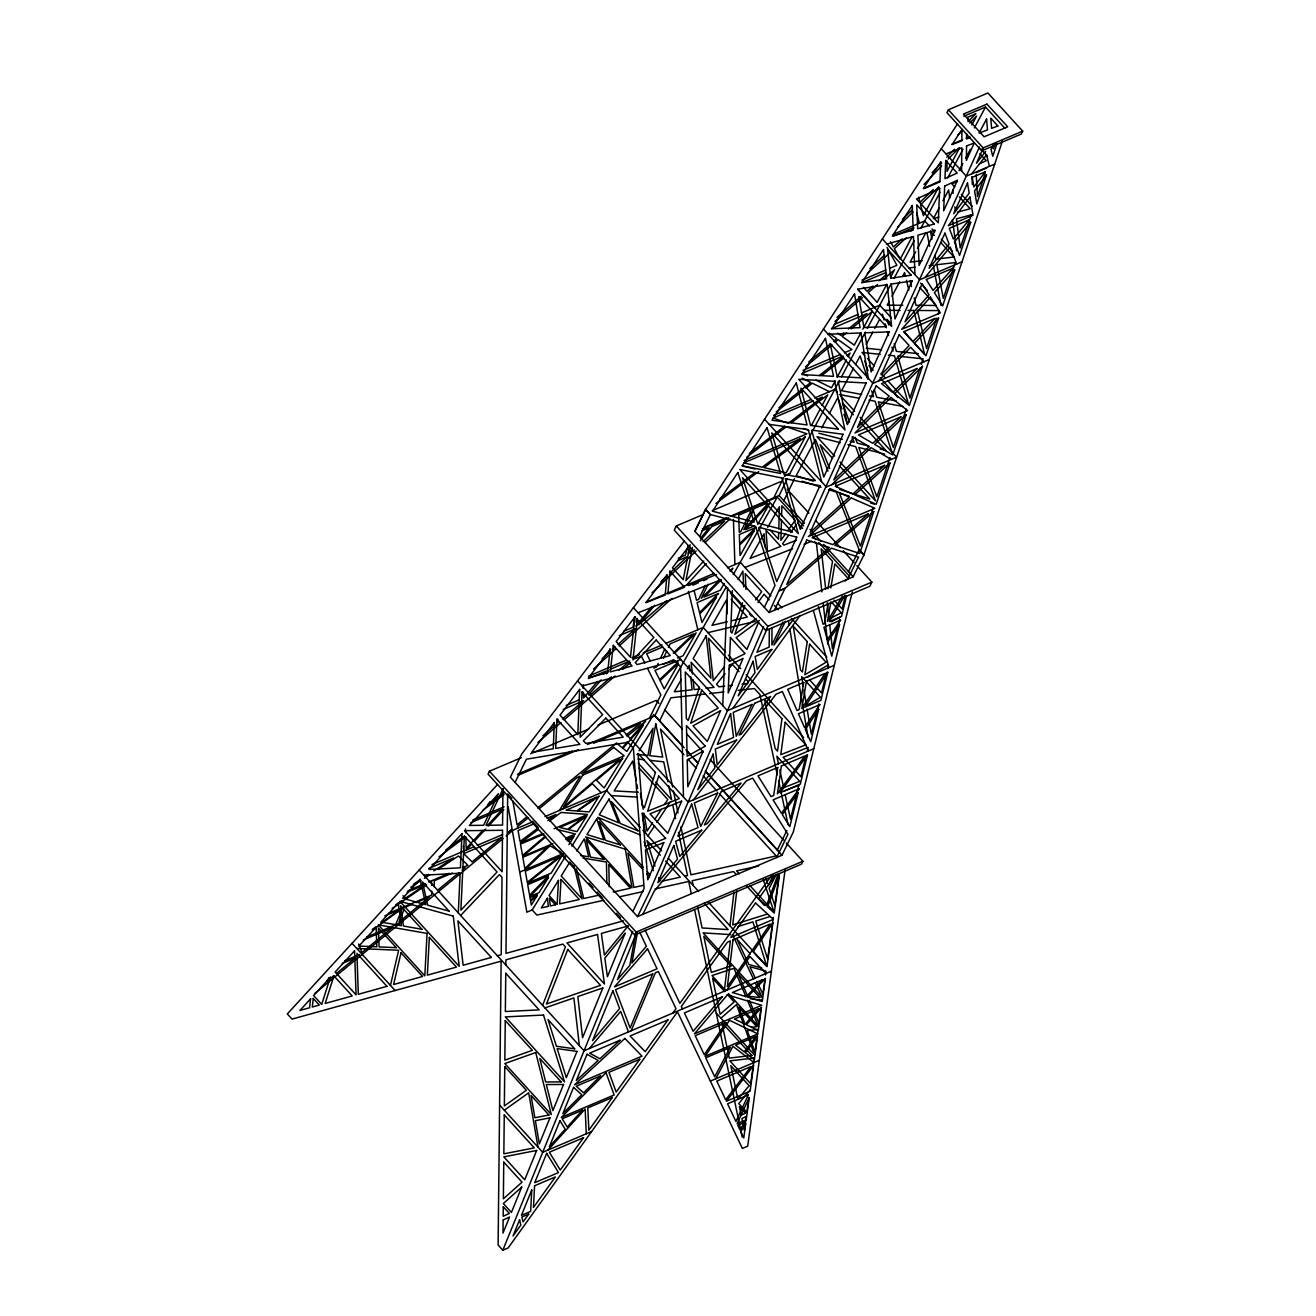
<?xml version="1.0" encoding="UTF-8"?>
<svg xmlns="http://www.w3.org/2000/svg" width="1316" height="1316" viewBox="0 0 1316 1316"><rect width="100%" height="100%" fill="white"/><g stroke="black" fill="none" stroke-linecap="round" stroke-linejoin="round"><path stroke-width="1.5" d="M961.601 171.031L961.782 147.787L945.974 153.89M966.618 133.689L966.569 138.986L970.172 137.588M769.317 629.344L769.169 647.127L756.93 652.325L767.031 628.834M771.999 627.469L771.85 644.955L782.921 622.073M505.854 965.039L505.903 959.841L562.837 944.065L565.436 946.911L542.603 1005.325M778.661 533.095L778.48 539.165L770.403 530.315M778.792 529.032L779.434 506.726L767.721 527.354M781.474 519.985L780.881 540.317L785.652 533.671M781.589 515.921L781.885 505.755L795.193 520.346L788.037 530.332M722.747 705.59L727.584 587.462M732.37 590.604L730.676 631.664L731.976 633.095L742.553 602.728M458.281 912.893L460.156 873.215L423.867 875.173M823.717 544.462L853.262 576.786L769.021 612.565L979.433 147.014M804.454 523.34L779.121 495.573L787.133 479.073M789.797 473.678L784.468 475.948L789.797 473.678L839.559 380.456M729.936 925.757L733.983 892.182M724.277 991.211L730.38 940.907L727.435 942.157L681.326 1006.444L682.527 1008.944M736.779 890.948L732.699 924.901L767.343 914.061M748.508 1100.308L746.863 1112.415L738.769 1103.532L749.873 1090.207M761.026 1007.793L758.954 1023.108L749.429 1000.489M764.695 980.716L762.885 994.156L756.848 981.358M765.484 974.942L765.994 971.109L749.939 966.734L755.121 977.706M773.265 917.417L767.623 959.15L755.729 921.003L769.975 916.545M778.677 877.492L774.877 905.605L769.136 888.366L776.407 874.433M785.093 869.975L747.685 1146.187L742.356 1148.457L677.477 1011.823L508.157 1247.93L502.827 1250.2L498.122 1245.051L501.133 961.157L292.02 1019.094L287.332 1013.945L497.58 784.451M609.818 648.837L609.308 652.259L602.086 658.757M634.493 617.369L633.029 627.255L624.031 631.088M636.286 622.172L636.862 618.207M827.912 588.713L832.535 561.274L821.184 548.838L825.724 589.19M830.824 587.939L834.87 563.857L848.178 578.448L845.119 581.03M828.159 603.353L824.573 623.603L823.092 624.228L818.305 606.61M830.889 601.905L827.435 621.349L842.405 596.115M637.372 932.896L631.91 962.967L646.386 946.336L639.757 932.37M690.127 544.66L683.218 579.632L672.443 567.821L688.959 546.206M692.463 547.341L685.866 580.669L703.78 561.027M390.441 985.371L398.649 950.251L356.751 948.441M806.215 755.252L800.918 776.753L783.135 757.243L808.139 747.439L807.169 751.337M818.865 703.797L811.347 734.312L807.103 709.077M826.596 672.328L821.529 692.956L809.85 680.142M827.517 668.577L828.438 664.827L807.251 677.296M839.674 619.112L832.403 648.706L829.705 624.705M845.398 595.786L842.158 608.979L834.081 600.129M846.616 595.671L841.516 616.398L829.277 621.596L844.888 595.276M852.324 591.92L793.285 832.074L781.984 855.252L637.52 916.61L510.394 777.23L521.695 754.052L684.32 540.975M688.054 546.222L685.323 555.22L678.332 558.181M689.979 547.555L688.235 553.296L690.703 550.285M873.133 507.992L860.368 546.091L839.328 493.056L849.067 496.132M890.027 457.524L876.851 496.856L858.805 447.456L884.681 454.119M906.247 409.111L893.383 447.522L878.282 401.841L903.072 406.479M919.95 368.167L909.948 398.057L897.775 356.192L923.092 358.824L921.216 364.433M936.712 318.159L926.579 348.411L917.285 310.477L939.246 310.592L937.979 314.376M985.19 173.399L977.459 196.512L976.242 174.699M995.241 143.428L993.415 148.873L993.07 144.924M997.035 143.559L992.774 156.291L990.997 149.185L993.415 146.109M853.163 576.753L863.938 554.891L1002.397 141.174M744.872 605.36L734.805 634.312L756.223 618.52M778.184 874.104L766.422 905.836L758.625 898.663L775.7 874.844M395.672 924.77L402.252 908.517L372.346 930.198M404.176 909.224L398.978 922.039L429.427 896.969L416.234 902.579M502.827 1250.2L632.634 931.448M631.137 1030.773L655.401 972.754L658.329 971.504L675.996 1008.714L672.904 1013.024M758.559 622.336L746.896 649.446L736.121 637.635L759.348 620.527M763.543 626.844L648.821 893.432L637.52 916.61M982.69 149.333L976.439 163.217L985.651 151.455M658.181 663.412L656.536 666.998L653.855 668.15M660.648 658.016L664.745 649.018M663.511 658.247L666.801 651.042M668.429 647.456L670.074 643.853L693.483 633.901L673.249 653.098M705.425 585.373L698.631 599.389L696.509 600.293L694.174 590.851M708.09 584.255L701.313 598.254L720.148 579.402M785.405 621.3L773.874 645.136L794.403 618.191M521.3 757.687L489.453 771.209L488.039 774.121L634.773 935.002L801.493 864.168L802.908 861.273L786.31 843.062M515.082 782.378L526.384 759.2L627.913 742.29L633.374 748.278L644.133 888.284L632.832 911.462M702.777 514.688L676.309 525.939L674.253 530.151L765.78 630.496L869.794 586.311L871.85 582.116L856.815 565.633M769.021 612.483L694.881 531.269L705.557 509.391L710.344 514.556L755.548 526.384L775.009 585.455L764.333 607.35M699.668 536.451L710.344 514.556L705.557 509.391M649.512 718.141L660.829 694.947L647.538 668.429M948.375 109.787L946.961 112.699L981.752 150.83L1021.282 134.035L1022.697 131.139L987.905 92.992L948.375 109.787L983.167 147.918L981.752 150.83M587.331 744.543L654.842 715.871L666.159 692.693L726.235 586.952M659.546 721.02L670.847 697.825L705.508 693.976M730.462 516.234L773.792 497.826L783.579 477.774M783.81 500.705L794.486 478.827M774.367 610.229L785.043 588.334L831.449 548.18L858.509 557.129L847.833 579.024M765.78 630.496L767.837 626.301L871.85 582.116M642.85 914.34L654.167 891.162L746.468 780.766L752.67 778.134L787.955 834.328L776.637 857.522M634.773 935.002L636.187 932.09L802.908 861.273M848.475 571.605L859.151 549.71L836.302 492.085L828.685 489.667M777.279 850.103L786.853 830.495M750.663 511.546L740.744 531.68L739.263 532.306L738.687 515.181L751.568 509.72M768.182 885.487L773.627 875.025M329 977.574L327.092 981.21L333.409 976.011M715.69 1078.824L732.913 1046.269L753.986 1062.555M811.643 425.019L820.181 409.029M822.072 405.476L827.764 394.816L791.59 422.683M835.232 380.85L831.515 387.809L816.052 380.159M837.075 377.379L846.369 359.975M848.228 356.504L850.087 353.017L846.994 355.484M860.944 332.685L854.281 345.154L842.125 336.403L846.649 332.635M862.835 329.132L872.343 311.316L851.189 328.868M886.82 284.207L877.147 302.335L868.215 292.596L877.509 284.519M890.685 276.969L894.551 269.714L883.71 279.14M912.087 236.88L900.144 259.236L894.354 248.708L906.247 237.818M959.43 148.182L947.076 171.327L946.878 160.519M971.833 124.954L976.538 116.121L969.744 123.03M841.467 376.87L865.402 332.06M867.31 328.474L891.228 283.664M894.107 278.285L914.209 240.631M920.904 228.079L940.035 192.235M947.701 177.89L963.016 149.218M974.366 127.948L985.536 107.024L1004.865 128.211M821.678 427.897L827.369 417.238M829.261 413.685L837.798 397.695L841.878 408.848M853.607 368.085L841.533 390.688L861.569 394.438M855.466 364.598L860.105 355.912L867.803 379.205M866.208 344.463L872.87 332.01M874.762 328.441L879.516 319.541M889.106 301.578L887.165 305.213L902.825 305.296M892.001 296.149L899.749 281.657M902.644 276.228L904.586 272.593L905.523 276.442M915.689 251.8L910.178 262.114L922.154 260.733M917.515 248.362L925.773 232.883M939.13 207.862L933.406 218.588L938.917 217.107M942.947 200.723L948.672 189.998L949.691 197.893M959.002 170.652L962.802 163.529M965.664 158.183L970.418 149.284M678.332 664.119L664.251 688.91L660.089 680.602L677.872 663.758M724.211 583.399L720.362 590.16L704.142 597.053L721.382 579.714M730.939 571.555L732.864 568.167L729.985 571.045M757.687 524.475L769.416 503.847M733.242 574.615L777.295 497.086L803.582 525.89M681.326 679.401L674.285 691.788L692.134 689.798L690.653 676.572M687.363 668.775L689.37 665.238L690.012 670.897M738.079 579.501L742.898 571.045L743.639 586.903M559.415 810.459L580.159 776.21L577.214 777.46L539.428 808.567M568.89 844.642L574.269 835.973L568.117 840.875M506.216 835.907L512.385 830.824L526.861 912.202L532.19 909.932L565.452 856.453M571.917 846.073L653.805 714.423M569.154 863.197L561.208 875.979L582.1 898.894L574.039 866.109M576.753 850.991L584.304 838.851L588.729 856.815L580.652 855.466M639.05 750.844L653.081 728.274L647.949 755.499L636.878 754.315M957.637 123.688L705.656 509.424L694.881 531.269M861.848 282.644L883.497 249.514L886.606 278.91L861.848 282.644L885.635 272.659M652.539 822.747L647.094 831.054L643.902 813.206M654.71 819.424L661.257 809.455M664.514 804.471L667.788 799.486L639.148 768.083M647.966 835.89L654.611 825.741M656.832 822.352L670.124 802.053M490.029 801.576L487.759 804.931L503.847 793.005M726.942 990.076L749.923 956.452L766.044 973.462M788.366 535.727L782.625 543.722L783.941 545.137L796.41 540.251M790.669 532.519L796.394 524.525M771.357 875.732L679.862 1003.335L645.169 930.264M732.765 708.469L799.7 615.97M755.647 599.899L761.701 591.674L745.234 573.611L745.991 589.469M758 602.481L764.053 594.24L769.186 599.866M971.636 173.909L986.523 154.893L989.402 166.359M693.466 799.815L776.012 694.239L782.378 691.525L808.435 750.975M724.261 666.932L713.288 680.668L708.518 638.227L729.13 660.813M725.067 673.545L716.546 684.238L718.898 686.82L724.688 686.179M728.719 668.956L732.37 664.383L739.049 671.703M700.54 538.26L709.16 527.732L701.592 530.94M692.611 550.088L690.045 553.214L694.404 549.841M700.293 540.695L711.824 526.597L724.705 521.12L703.057 541.649M635.875 626.054L652.062 606.413M654.726 605.278L638.54 624.919L666.587 600.672M924.983 277.512L950.201 247.013L956.666 264.055M597.497 681.441L583.547 698.006L583.35 692.282M603.847 673.924L606.38 670.913L588.367 678.562M588.499 694.93L601.198 679.879M606.265 673.858L608.798 670.847M589.371 1048.507L620.675 1011.362L628.472 1031.909M627.502 741.846L622.271 747.784L617.697 744.149M630.101 738.868L645.761 721.036L627.041 736.45M548.032 1150.036L585.143 1109.043L586.311 1133.783M706.199 563.528L687.363 584.172L688.679 585.604L716.513 574.5M768.018 503.617L743.836 529.674L754.232 508.585L767.475 502.959M768.083 505.278L745.448 529.674L754.183 525.972M482.972 830.264L466.209 848.343L465.765 836.663M487.15 825.757L502.515 809.192L470.898 822.615M466.275 850.021L471.835 844.017M474.615 841.023L485.719 829.031M488.499 826.037L503.798 809.554M460.633 915.459L499.438 874.564L502.021 877.394L501.215 954.692L497.382 955.761M878.331 381.114L910.672 347.243L923.947 361.736M932.073 172.676L941.549 162.773M946.813 157.278L954.561 149.185M923.947 184.47L941.598 166.013M948.227 159.104L959.035 147.82M957.768 135.153L961.963 130.909M902.677 219.163L912.432 209.688M933.192 189.504L919.95 202.384L918.601 197.153M897.545 227.076L913.008 212.041M525.051 869.81L550.022 845.76L560.007 851.6M661.027 581.508L666.834 575.98M669.647 573.315L687.215 556.668L677.954 560.6M652.012 592.825L696.18 550.96M705.014 542.587L730.035 518.866M674.466 653.328L696.148 632.782L683.119 655.713L677.608 658.049M678.201 662.03L659.629 679.648L654.99 670.403L681.063 659.332M831.679 484.732L871.077 447.67L891.228 459.432M869.86 268.497L884.599 255.024M902.184 238.936L893.383 246.964L890.504 241.733M910.968 230.892L913.896 228.211M867.31 273.432L889.978 252.705L896.903 265.306L889.55 268.431M612.203 649.66L615.082 647.061M617.977 644.462L635.299 628.851L619.277 635.661M593.467 669.071L616.118 648.656M619.145 645.942L672.015 598.319M720.921 1018.206L736.516 1004.552L754.627 1055.152L716.233 1013.057M836.943 317.37L861.355 296.182M873.034 286.033L867.014 291.264L863.477 287.414M879.072 280.785L886.622 274.238M834.936 321.482L862.556 297.498M542.982 735.71L555.286 725.116M562.458 718.947L583.63 700.704L563.149 709.423M589.913 695.292L611.397 676.802M619.063 670.206L629.788 660.961L610.065 669.334M537.833 742.471L561.011 722.533M564.087 719.868L615.049 675.98M622.764 669.334L630.496 662.688M545.235 836.17L522.501 855.449L520.494 844.115L544.051 834.114M545.778 836.844L522.682 856.436L552.868 843.605M562.08 809.324L592.381 783.727L601.182 792.709M808.682 361.999L830.544 343.854M833.67 341.255L836.795 338.656L829.146 333.162M843.819 332.833L840.727 335.399L837.618 333.162M848.458 328.984L867.014 313.586L831.416 328.704M805.557 366.736L831.975 344.825M835.068 342.242L838.177 339.66L851.929 349.562L844.411 352.754M336.567 973.412L355.501 957.834L342.275 963.444M437.504 890.34L458.922 872.705M461.982 870.189L465.041 867.672M526.548 817.039L517.056 824.852L512.829 801.016M537.619 807.925L616.711 742.833M626.202 735.019L640.431 723.307L593.467 743.26M314.639 993.58L503.074 838.489M528.407 817.631L517.385 826.695L517.665 828.192M778.957 407.763L810.722 382.43L802.102 378.169M819.292 375.586L843.161 356.554M776.177 411.974L802.842 390.704M805.984 388.204L812.268 383.186L829.442 391.691M822.237 375.224L843.901 357.952M567.064 840.727L572.986 836.005L565.6 839.131M749.298 453.411L784.681 426.154M746.764 457.195L786.326 426.729L806.955 433.819L744.132 460.501M445.598 850.103L463.067 836.927M439.001 856.831L463.133 838.637M538.014 827.978L520.034 841.516L518.076 830.56L534.329 823.651M547.834 820.592L556.01 814.44L546.979 818.272M538.195 829.59L520.297 843.062L542.751 833.521M549.595 821.019L560.994 812.449L587.66 814.44L553.987 828.751M719.671 498.961L755.4 472.296M715.937 503.469L758.74 471.506M483.054 810.097L504.094 794.502M372.329 929.409L375.521 927.089M381.13 923.026L399.587 909.652L384.815 915.936M504.308 1110.21L528.687 1092.823L537.997 1147.157M395.771 904.915L402.104 900.588M392.119 908.468L426.631 884.813M413.405 884.27L420.117 879.878M425.15 876.588L428.506 874.383M433.836 870.896L453.658 857.917L428.72 868.511M410.756 887.231L420.988 880.536M424.394 878.298L429.51 874.959M438.031 869.383L458.478 855.992L467.904 865.319L462.294 867.705M831.251 621.777L840.167 617.138M979.236 163.957L986.243 160.7L979.861 153.709M957.341 181.411L951.912 183.927L954.626 186.921M976.127 172.709L987.132 167.609M773.792 497.826L779.121 495.49M963.805 116.236L985.536 107.024M951.945 144.217L962.605 139.677M966.158 138.18L969.711 136.667M983.167 147.918L1022.697 131.139M924.227 188.55L940.118 181.805M994.732 164.089L966.289 176.163L941.269 148.741M893.301 234.264L924.737 220.924L929.425 226.056M893.942 235.975L913.584 227.619M861.931 280.16L885.865 269.994M962.012 261.785L919.654 279.782L882.378 238.903M834.278 324.493L857.999 314.409M861.651 312.863L879.746 305.164L891.36 317.896M803.105 370.306L840.661 354.349M842.898 356.077L802.266 373.333L807.514 375.932M773.611 415.395L810.837 399.587M814.555 398.008L834.772 389.421L837.124 392.004M813.288 400.969L773.035 418.06L788.35 423.324L822.434 397.087L816.956 399.406M929.293 359.482L873.002 383.384L823.471 329.082M712.236 510.674L780.306 481.755M704.076 527.436L726.695 517.83M702.399 528.9L728.62 517.764M732.354 516.168L777.295 497.086M646.304 602.185L714.177 573.365M727.386 567.755L740.25 562.277L770.88 595.868M692.792 585.192L698.138 582.922M703.484 580.652L707.037 579.139M588.548 676.177L626.251 660.171M631.894 657.77L639.444 654.562M643.211 652.966L662.063 644.955M665.83 643.36L703.205 627.485L725.675 652.127M635.118 658.691L641.336 656.059L644.873 663.132M662.803 646.946L646.666 653.789L650.252 660.961M566.176 705.392L579.04 699.915M662.902 664.3L673.924 659.612M530.661 753.706L588.745 729.048M598.106 725.067L656.19 700.392L658.954 703.435M517.616 774.17L572.263 750.959M518.323 775.173L578.448 749.643M834.262 665.353L727.435 710.722L633.424 607.663M472.658 820.131L504.127 806.774M431.961 864.596L473.546 846.928M477.165 845.382L502.597 834.591M532.19 822.023L508.042 832.271L512.056 828.965L508.124 806.807M544.89 816.627L606.511 790.455L640.102 827.287M408.026 890.751L424.871 883.595M428.605 882L449.184 873.265M407.121 892.281L425.841 884.319L405.871 898.005L402.959 895.768M452.359 873.051L434.231 880.749L434.329 886.803M388.401 913.468L431.78 895.045L431.73 891.162M566.077 837.996L575.503 833.999L556.882 829.458M404.917 907.398L412.467 904.191M366.506 937.157L401.002 922.5M519.721 872.08L563.347 853.541M363.265 939.986L392.02 927.764L361.916 952.554L358.544 943.983M813.781 748.705L688.136 802.086L577.56 680.849M344.94 960.696L359.564 954.495M771.373 971.208L584.041 1050.777L419.179 870.024M591.641 1131.513L542.685 1152.306L499.619 1105.078M710.36 1081.078L759.316 1060.285M638.128 612.795L721.152 579.665M765.369 552.424L750.054 558.445L764.086 533.737L764.991 546.814M744.955 567.426L792.61 548.723M804.043 544.248L811.676 541.254M784.369 790.916L798.845 785.241L790.488 819.194L785.175 794.7M544.939 1007.908L573.891 997.923L579.353 1045.628M737.898 926.579L752.917 921.874L766.685 966.059L708.156 901.888M887.066 244.052L913.468 236.452L914.949 274.633M623.373 920.855L505.969 953.376L507.663 793.976L511.792 798.516M582.264 685.998L674.993 660.681L680.602 666.834L683.448 796.937M957.456 212.139L970.155 208.734L959.38 196.923M727.452 621.744L712.005 625.396L726.416 600.03L727.074 613.848M731.614 620.757L747.291 617.04L731.17 599.356M707.893 632.634L755.236 621.415M598.862 895.176L583.728 898.532L576.441 868.889M613.174 892.018L630.397 888.201L608.815 864.546L609.242 886.787M643.458 885.306L633.851 887.445L627.896 853.031L642.8 869.383M661.718 881.276L680.306 877.163L665.616 861.059M684.715 876.176L687.495 875.568L678.464 832.37M603.88 900.259L536.879 915.081L532.19 909.932M619.639 896.772L643.277 891.541M655.105 888.925L688.729 881.473L691.229 893.449M758.723 865.994L736.549 870.896L739.214 873.84M908.961 267.954L915.015 267.247M929.162 265.602L933.208 265.141M751.518 1027.319L756.733 1026.71L738.868 1007.118L744.955 1024.144M700.128 688.91L694.157 689.584L693.071 679.796M706.083 688.252L714.045 687.363L691.097 662.211L692.413 673.94M728.538 685.751L732.387 685.323M742.027 684.254L747.801 683.613M709.571 693.532L723.849 691.953M738.111 690.357L754.43 688.548L759.891 694.535L777.279 774.779M828.159 334.231L860.911 332.948L868.313 378.235M884.451 310.313L900.128 310.395M907.974 310.444L913.847 310.461L924.589 354.333L903.829 331.566M638.276 792.248L614.144 790.883L632.716 761.026L636.187 780.536M611.2 795.588L637.158 797.068M730.61 934.607L703.089 932.88L762.375 997.873L755.368 983.019M866.224 348.23L881.572 349.842M918.387 353.691L896.377 351.388L894.189 343.838M880.256 354.349L861.964 352.441L864.678 355.419M888.382 355.205L894.469 355.846L908.237 403.173L887.823 380.801M638.112 759.085L644.018 759.727M649.923 760.352L663.725 761.832L667.886 781.786M750.548 998.811L762.063 1000.144M769.251 424.394L808.254 429.625L821.661 481.853M583.103 858.065L606.462 861.98L606.873 883.562M869.58 395.935L873.594 396.692L871.653 390.868M896.328 400.952L876.769 397.284L874.252 389.651M839.46 394.57L859.249 398.271M869.152 400.13L875.091 401.232L891.87 452.03M742.125 465.979L754.973 469.006M818.832 433.227L842.339 439.281M850.185 441.304L854.1 442.308L852.061 436.731M868.708 446.058L857.21 443.114L855.104 437.356M880.207 449.019L885.964 450.5L860.154 422.206M840.2 442.67L816.973 436.698L834.673 456.093M847.948 444.66L855.696 446.65L875.518 500.87L840.118 462.064M761.816 968.033L748.886 964.513L736.993 939.311L750.334 953.919M813.469 481.195L796.164 475.701L815.459 439.544L827.994 471.161M839.559 489.47L869.712 499.027L839.427 465.831M802.086 481.228L821.085 487.265M870.501 502.942L874.4 504.176M803.171 428.407L808.797 430.348M640.497 835.051L597.694 817.318L643.195 867.211M863.938 554.891L859.151 549.71L863.839 554.859M857.736 289.257L862.885 294.85M864.086 296.166L874.416 307.434M980.913 148.955L987.428 156.094M961.437 194.373L972.31 206.299M932.073 228.968L934.738 231.879M941.384 239.167L951.994 250.813M934.327 235.498L930.412 231.188L931.942 239.183M940.874 242.67L953.968 257.031L935.775 259.137L935.002 255.156M920.542 283.104L927.352 290.573M919.67 287.398L936.153 305.46L916.035 305.361L914.192 297.86M891.146 323.818L887.066 319.344L888.711 325.003M867.408 358.413L874.202 365.864M881.013 373.333L885.092 377.807M868.955 365.601L873.117 370.158M880.042 377.758L898.038 397.498M840.842 396.083L854.643 411.201M860.154 417.254L896.558 457.162L826.349 486.986L764.563 419.245M853.36 414.754L842.487 402.844L849.494 422.008M832.535 458.281L820.148 444.693L829.639 468.611M787.149 489.256L808.995 513.224M815.838 520.708L840.43 547.67M843.161 550.664L854.084 562.639M809.949 529.377L820.954 541.435M810.491 533.474L816.035 539.544M818.799 542.57L849.231 575.931M797.545 522.929L802.579 528.456M814.555 541.567L816.496 543.705L821.908 591.904M831.893 602.547L841.237 612.779L829.08 619.112L827.254 602.81M777.707 603.337L781.803 607.827M791.36 618.306L826.843 657.21M774.318 605.492L778.167 609.719M676.309 525.939L767.837 626.301M730.396 593.039L744.675 608.699M749.511 614.013L751.387 616.069M728.406 655.121L740.711 668.61M746.188 674.615L803.615 737.569M745.728 679.007L748.393 681.935M664.481 709.505L682.478 729.229M686.639 733.785L703.254 751.995M710.163 759.579L783.53 840.019M655.187 715.937L684.205 747.751M686.968 750.778L689.732 753.805M692.496 756.832L698.023 762.902M706.314 771.982L720.132 787.133M722.895 790.176L779.549 852.275M654.842 715.871L683.086 746.83M685.866 749.873L698.335 763.543M705.261 771.127L781.984 855.252M683.909 754.742L660.484 729.064L672.591 786.968M688.038 759.266L696.296 768.33M703.188 775.881L716.973 790.998M719.72 794.009L776.21 855.943L690.949 874.811L680.931 826.892M638.194 763.066L652.917 779.204M655.582 782.148L671.637 799.75L668.725 785.784M749.923 885.569L774.005 911.972L763.181 879.401M736.121 874.4L733.538 871.57L692.183 880.717L693.187 885.471M746.649 885.948L764.382 905.375M642.866 830.297L661.57 850.81M668.38 858.279L698.631 891.442M660.27 855.203L646.913 840.562L654.924 866.01M704.109 903.253L728.143 929.606L702.07 927.961L697.595 906.592M647.324 871.735L650.088 874.762M646.863 873.84L649.578 876.818M725.675 990.537L712.005 975.551L733.966 968.313L745.843 996.475M728.422 993.531L758.493 1026.513L747.422 1000.226M724.721 991.622L712.598 978.314L720.115 1014.291L734.163 1001.986L727.419 994.583M489.453 771.209L636.187 932.09M532.454 821.168L537.964 827.205M560.007 851.37L565.518 857.423M569.647 861.947L573.792 866.471M588.943 883.085L593.072 887.626M597.201 892.149L602.712 898.203M616.497 913.304L620.626 917.828M352.046 943.292L395.129 990.52M887.066 247.424L889.007 250.978M732.568 934.738L753.607 979.301M834.755 481.508L836.943 487.019M843.918 414.425L847.307 423.719M765.748 878.183L767.573 883.661M864.809 361.045L867.951 370.586M658.625 877.772L659.859 881.687M644.182 841.631L653.328 870.698M882.378 314.195L884.072 320.018M885.191 323.884L886.326 327.766M887.445 331.648L888.58 335.531M891.952 347.161L893.087 351.043M813.502 610.838L828.932 667.623M916.841 213.274L919.39 223.177M688.4 591.295L697.875 629.755M910.063 280.982L911.445 286.608M906.461 280.308L908.83 289.931M778.546 764.086L776.835 756.223L799.783 781.375L783.662 787.708L779.829 769.992M778.595 780.783L788.152 824.918M673.43 790.949L678.02 812.91M672.723 804.899L675.585 818.634M694.568 909.389L742.158 1137.04M927.056 233.064L929.606 246.322M933.603 267.148L940.956 305.493M640.366 793.367L643.195 809.225M636.895 784.435L637.586 788.333M642.027 813.239L645.613 833.324M803.27 686.261L801.658 676.638L820.46 697.266L806.511 705.475L803.912 690.094M788.465 621.02L789.139 625.034M789.814 629.048L808.073 737.536M952.636 189.537L953.146 193.386M954.89 206.859L955.383 210.708M952.537 219.871L956.567 250.83M823.257 603.962L827.764 644.133M971.932 176.657L972.376 184.437M465.469 828.883L465.617 832.765M463.413 845.793L463.61 851.156M733.423 519.507L734.92 564.548M583.103 684.665L583.218 688.482M557.803 719.161L557.918 722.846M431.566 881.44L431.632 885.323M961.914 129.478L961.832 140.812L952.044 144.579L961.914 129.478M966.52 145.961L966.421 160.338L974.235 142.983L966.52 145.961M502.531 830.297L502.087 871.768L464.614 830.692L502.531 830.297M502.959 788.827L502.58 825.099L485.999 825.28L502.959 788.827M503.14 1219.981L503.008 1233.092L509.572 1216.971L503.14 1219.981M503.288 1206.788L503.189 1216.28L509.325 1213.401L503.288 1206.788M503.748 1162.11L503.37 1198.827L522.041 1182.163L503.748 1162.11M504.258 1114.932L503.847 1153.836L534.312 1147.881L504.258 1114.932M504.768 1066.602L504.357 1105.933L526.351 1090.257L504.768 1066.602M505.262 1020.591L504.834 1060.137L532.371 1050.316L505.262 1020.591M505.755 973.281L505.36 1011.51L539.149 1009.882L505.755 973.281M554.316 722.599L553.246 748.788L531.582 752.407L554.316 722.599M556.915 719.194L555.714 748.376L579.862 744.362L556.915 719.194M579.665 689.387L577.806 734.657L560.007 715.147L579.665 689.387M582.017 691.969L580.159 737.223L602.613 714.555L582.017 691.969M729.311 665.254L728.159 692.989L743.063 658.378L729.311 665.254M730.446 637.52L729.459 661.438L745.103 653.608L730.446 637.52M939.673 188.369L938.275 222.832L916.512 198.963L939.673 188.369M940.743 161.884L939.969 180.934L923.322 188.566L940.743 161.884M944.674 186.082L943.671 210.873L957.472 180.21L944.674 186.082M945.711 160.453L944.97 178.647L957.193 173.054L945.711 160.453M462.015 833.538L460.403 867.803L429.082 869.481L462.015 833.538M464.367 836.104L460.88 910.146L497.086 871.982L464.367 836.104M531.746 1189.993L530.661 1211.394L521.449 1215.31L531.746 1189.993M534.576 1185.765L533.457 1207.479L555.352 1176.948L534.576 1185.765M427.075 933.406L424.805 975.863L378.317 924.885L427.075 933.406M429.345 937.37L427.338 975.156L456.455 967.096L429.345 937.37M558.477 880.371L557.145 904.421L549.052 895.538L558.477 880.371M561.011 879.466L559.662 903.862L579.303 899.519L561.011 879.466M779.697 590.604L785.043 588.334L779.697 590.604M666.982 574.977L665.205 594.98L645.827 602.712L666.982 574.977M669.91 571.16L667.87 593.911L684.583 587.249L669.91 571.16M310.592 998.811L309.589 1007.776L299.933 1010.458L310.592 998.811M313.274 998.466L312.303 1007.02L319.311 1005.079L313.274 998.466M610.196 649.397L607.548 672.657L588.449 677.872L610.196 649.397M613.289 645.334L610.279 671.917L632.091 665.962L613.289 645.334M635.019 616.859L630.446 657.21L616.184 641.55L635.019 616.859M637.372 619.441L632.947 659.941L653.838 637.487L637.372 619.441M733.045 939.772L727.353 986.704L770.238 923.98L733.045 939.772M746.32 1116.396L744.412 1130.543L741.911 1118.567L746.32 1116.396M754.232 1058.031L750.745 1083.775L729.854 1060.861L754.232 1058.031M758.115 1029.408L755.006 1052.257L747.291 1030.658L758.115 1029.408M745.695 1123.815L743.77 1137.962L740.776 1131.645L745.695 1123.815M749.232 1097.626L746.221 1119.817L737.026 1123.732L749.232 1097.626M753.591 1065.45L750.104 1091.194L726.366 1101.278L753.591 1065.45M757.473 1036.811L754.381 1059.66L745.382 1052.718L757.473 1036.811M761.421 1007.562L758.312 1030.527L746.369 1024.769L761.421 1007.562M765.353 978.528L762.244 1001.558L747.324 997.035L765.353 978.528M772.903 922.845L766.981 966.553L753.065 951.863L772.903 922.845M779.401 874.877L774.236 913.008L767.541 906.872L779.401 874.877M781.934 718.717L777.526 751.107L775.173 748.524L764.58 699.684L781.934 718.717M785.175 722.27L780.783 754.677L805.787 744.856L785.175 722.27M777.723 767.491L773.709 795.456L771.011 796.591L758 775.864L777.723 767.491M781.408 765.912L777.394 793.893L804.833 755.976L781.408 765.912M807.284 641.632L802.398 671.982L800.523 669.926L793.17 626.169L807.284 641.632M809.62 644.215L804.899 674.73L826.086 662.261L809.62 644.215M803.763 682.461L799.157 709.587L797.019 710.492L787.708 689.271L803.763 682.461M806.428 681.326L801.822 708.469L825.132 673.381L806.428 681.326M635.135 936.137L629.838 965.352L617.434 979.614L635.135 936.137M655.796 723.915L649.808 755.697L662.721 757.078L655.796 723.915M401.002 952.817L393.599 984.5L422.568 976.472L401.002 952.817M798.203 792.66L789.847 826.596L782.313 814.604L798.203 792.66M807.498 754.841L800.276 784.172L780.059 792.758L807.498 754.841M818.684 709.291L810.722 741.731L805.343 729.492L818.684 709.291M827.797 672.246L820.888 700.359L804.668 707.251L827.797 672.246M839.526 624.541L831.761 656.125L827.846 641.698L839.526 624.541M655.417 772.443L644.396 807.662L642.043 805.063L638.063 753.426L655.417 772.443M658.674 776.012L647.653 811.215L679.27 798.598L658.674 776.012M330.332 977.278L321.696 1004.421L313.603 995.538L330.332 977.278M333.919 975.913L325.167 1003.466L352.211 995.965L333.919 975.913M955.334 262.558L943.309 298.452L936.844 264.713L955.334 262.558M971.323 214.837L960.219 247.967L956.436 218.818L971.323 214.837M873.758 511.579L859.726 553.493L834.821 545.268L873.758 511.579M890.011 463.067L876.209 504.258L854.709 494.832L890.011 463.067M906.247 414.606L892.742 454.941L874.614 444.364L906.247 414.606M922.45 366.243L909.307 405.476L894.518 393.846L922.45 366.243M938.604 318.011L925.938 355.814L914.456 343.295L938.604 318.011M954.692 269.977L942.667 305.855L934.426 292.646L954.692 269.977M970.682 222.239L959.578 255.386L954.445 241.881L970.682 222.239M986.49 175.028L976.817 203.931L974.564 190.869L986.49 175.028M699.405 687.462L688.186 720.51L686.31 718.454L685.291 671.982L699.405 687.462M701.757 690.028L690.686 723.241L718.223 708.074L701.757 690.028M567.772 949.478L546.469 1003.993L600.507 985.355L567.772 949.478M521.728 1187.114L511.414 1212.414L503.321 1203.531L521.728 1187.114M536.665 1150.447L524.706 1179.794L503.814 1156.879L536.665 1150.447M549.956 1117.827L539.346 1143.867L535.365 1120.673L549.956 1117.827M563.528 1084.483L552.868 1110.655L546.305 1084.532L563.528 1084.483M577 1051.385L566.308 1077.639L557.161 1048.622L577 1051.385M602.843 987.938L582.56 1037.748L577.839 996.557L602.843 987.938M625.116 933.258L607.416 976.735L604.817 958.163L625.116 933.258M519.59 1219.85L513.026 1235.971L520.84 1225.064L519.59 1219.85M546.683 1153.326L534.74 1182.673L558.477 1172.589L546.683 1153.326M559.974 1120.706L549.364 1146.746L565.206 1129.243L559.974 1120.706M573.562 1087.361L562.903 1113.533L581.738 1094.698L573.562 1087.361M587.035 1054.264L576.342 1080.518L598.155 1060.4L587.035 1054.264M612.878 990.816L592.578 1040.643L619.606 1008.55L612.878 990.816M652.736 973.889L630.101 1028.026L615.543 989.681L652.736 973.889M663.79 842.602L647.785 879.812L645.482 849.906L663.79 842.602M681.622 801.164L667.788 833.308L649.989 813.798L681.622 801.164M703.089 751.255L687.807 786.803L687.215 760.006L703.089 751.255M720.559 710.656L707.301 741.467L693.038 725.823L720.559 710.656M673.808 845.481L657.803 882.691L677.51 859.118L673.808 845.481M691.64 804.043L677.822 836.186L698.039 827.6L691.64 804.043M713.124 754.134L697.825 789.682L714.835 767.935L713.124 754.134M730.594 713.535L717.335 744.346L733.555 737.454L730.594 713.535M753.081 661.257L738.194 695.868L755.006 672.64L753.081 661.257M796.756 537.158L776.736 581.606L758.839 527.239L796.756 537.158M819.934 485.686L800.26 529.394L785.274 478.679L819.934 485.686M843.062 434.296L823.8 477.083L811.742 430.102L843.062 434.296M866.158 383.005L847.422 424.624L838.226 381.476L866.158 383.005M889.188 331.862L871.143 371.951L864.744 332.8L889.188 331.862M912.12 280.917L894.995 318.966L891.294 284.059L912.12 280.917M934.919 230.284L919.094 265.437L917.926 235.186L934.919 230.284M806.79 540.037L786.771 584.485L829.491 547.538L806.79 540.037M829.952 488.581L810.278 532.273L849.379 497.103L829.952 488.581M853.097 437.175L833.834 479.962L869.284 446.618L853.097 437.175M876.193 385.884L857.456 427.503L889.188 396.116L876.193 385.884M899.223 334.741L881.161 374.846L909.126 345.549L899.223 334.741M922.154 283.795L905.013 321.861L929.096 294.916L922.154 283.795M944.954 233.162L929.112 268.316L949.116 244.134L944.954 233.162M967.49 183.089L953.689 213.751L969.218 193.123L967.49 183.089M498.155 794.074L483.63 825.297L469.417 825.445L498.155 794.074M748.343 1094.978L735.94 1121.462L727.551 1103.795L748.343 1094.978M751.962 704.455L736.22 736.318L733.259 712.4L751.962 704.455M754.627 703.32L739.066 735.118L741.188 734.213L770.666 696.509L754.627 703.32M717.714 792.972L700.704 826.464L694.305 802.925L717.714 792.972M721.415 791.41L704.405 824.902L707.087 823.75L741.138 783.036L721.415 791.41M730.248 1047.404L714.72 1076.768L705.721 1057.817L730.248 1047.404M805.425 436.665L786.129 472.822L763.971 467.608L805.425 436.665M938.653 187.119L923.388 215.709L920.558 204.72L938.653 187.119M986.572 119.016L979.038 133.113L987.51 129.906L986.572 119.016M716.398 597.151L701.987 622.517L699.832 613.799L716.398 597.151M754.068 530.858L740.036 555.549L739.674 545.038L754.068 530.858M706.182 635.661L693.154 658.592L710.936 678.102L706.182 635.661M582.824 775.075L563.478 807.037L620.017 759.283L582.824 775.075M537.323 895.373L531.319 905.03L530.644 901.279L537.323 895.373M548.443 877.492L539.017 892.643L529.822 896.558L548.443 877.492M562.113 855.515L551.174 873.1L527.436 883.184L562.113 855.515M586.706 815.986L576.951 831.679L568.315 829.574L586.706 815.986M599.027 796.164L589.255 811.906L577.658 811.034L599.027 796.164M622.682 758.148L604.11 788.004L596.51 780.24L622.682 758.148M643.063 725.396L626.86 751.436L622.929 748.31L643.063 725.396M547.357 898.252L541.353 907.908L548.361 906.362L547.357 898.252M596.724 818.865L586.969 834.558L603.748 839.74L596.724 818.865M609.061 799.042L599.274 814.785L618.668 822.813L609.061 799.042M744.626 1122.383L739.937 1129.868L737.766 1125.295L744.626 1122.383M737.815 472.526L712.532 511.217L754.134 522.09L737.815 472.526M767.063 427.733L742.224 465.765L780.585 473.53L767.063 427.733M796.279 383.022L771.966 420.248L807.053 424.953L796.279 383.022M825.445 338.376L801.789 374.583L833.538 376.327L825.445 338.376M854.528 293.863L831.728 328.753L860.055 327.668L854.528 293.863M912.268 205.461L892.297 236.058L913.222 230.037L912.268 205.461M819.819 704.669L804.586 727.748L798.45 713.749L819.819 704.669M726.021 1022.598L704.257 1054.708L695.21 1035.676L726.021 1022.598M729.492 1020.278L705.031 1056.353L757.851 1033.915L729.492 1020.278M840.595 620.198L827.303 639.708L823.915 627.271L840.595 620.198M528.719 1214.092L523.044 1221.988L521.86 1217.004L528.719 1214.092M583.498 1137.698L560.287 1170.056L549.348 1152.207L583.498 1137.698M612.335 1097.495L588.861 1130.214L587.808 1107.908L612.335 1097.495M639.773 1059.232L616.184 1092.115L608.963 1072.31L639.773 1059.232M667.985 1019.884L645.185 1051.681L630.051 1035.988L667.985 1019.884M755.532 902.99L730.791 937.469L773.364 919.39L755.532 902.99M771.801 649.413L757.325 669.433L755.137 656.487L771.801 649.413M799.141 788.794L781.457 813.239L773.068 799.865L799.141 788.794M985.273 171.82L973.889 186.954L972.228 177.364L985.273 171.82M969.908 197.055L948.31 225.71L973.034 215.199L969.908 197.055M755.894 1036.514L744.247 1051.846L735.578 1045.151L755.894 1036.514M750.926 1066.585L725.659 1099.814L716.776 1081.094L750.926 1066.585M736.68 739.987L717.253 764.843L715.295 749.067L736.68 739.987M628.077 926.003L604.389 955.071L601.363 933.406L628.077 926.003M969.185 219.854L953.36 239.002L949.297 228.31L969.185 219.854M701.708 830.182L679.763 856.436L675.634 841.253L701.708 830.182M749.133 1085.716L737.865 1099.222L730.841 1065.664L749.133 1085.716M722.336 996.788L693.137 1031.316L684.402 1012.909L722.336 996.788M727.386 994.88L694.371 1033.899L761.734 1005.292L727.386 994.88M647.571 948.836L614.473 986.868L657.046 968.79L647.571 948.836M758.756 1008.681L745.185 1024.21L734.41 1019.028L758.756 1008.681M953.014 268.151L933.06 290.474L926.234 279.518L953.014 268.151M930.461 297.087L901.657 329.313L940.315 312.895L930.461 297.087M582.478 1110.178L567.212 1127.039L562.179 1118.797L582.478 1110.178M354.563 950.81L335.169 971.981L356.077 994.896L354.563 950.81M376.146 927.27L358.923 946.056L376.804 946.829L376.146 927.27M398.189 903.204L380.883 922.088L401.429 925.674L398.189 903.204M420.067 879.318L402.712 898.269L425.89 904.701L420.067 879.318M656.174 640.053L635.299 662.524L637.174 664.58L670.288 655.533L656.174 640.053M935.034 318.423L912.909 341.601L903.829 331.681L935.034 318.423M762.688 979.647L746.123 996.673L732.403 992.511L762.688 979.647M548.476 875.864L529.575 895.209L527.7 884.681L548.476 875.864M975.699 113.834L968.082 121.566L967.605 117.272L975.699 113.834M605.87 718.108L583.399 740.793L585.768 743.375L623.225 737.141L605.87 718.108M718.454 593.532L699.536 612.565L697.085 602.613L718.454 593.532M600.573 1075.879L583.597 1092.856L576.227 1086.226L600.573 1075.879M606.034 1072.721L561.323 1117.399L614.144 1094.961L606.034 1072.721M917.12 368.513L892.824 392.513L881.523 383.63L917.12 368.513M890.883 397.448L855.005 432.931L907.596 410.592L890.883 397.448M755.993 527.453L739.625 543.59L739.329 534.526L755.993 527.453M547.357 846.895L524.837 868.576L522.83 857.308L547.357 846.895M900.917 416.876L872.804 443.311L858.427 434.922L900.917 416.876M619.984 1040.265L599.932 1058.771L589.7 1053.129L619.984 1040.265M624.87 1038.423L574.615 1084.779L641.978 1056.156L624.87 1038.423M884.681 465.321L852.817 493.994L835.282 486.311L884.681 465.321M851.271 497.925L808.369 536.533L874.877 508.289L851.271 497.925M536.846 894.584L530.463 900.21L529.986 897.496L536.846 894.584M868.428 513.849L832.864 544.627L812.12 537.767L868.428 513.849M501.659 837.519L472.066 861.881L463.725 853.64L501.659 837.519M613.667 747.455L581.573 773.874L624.146 755.795L613.667 747.455M559.448 856.65L527.288 882.312L525.298 871.159L559.448 856.65M800.095 438.935L762.227 467.196L743.787 462.854L800.095 438.935M584.041 817.121L567.459 829.36L559.678 827.468L584.041 817.121M596.362 797.299L576.721 810.952L566.077 810.163L596.362 797.299M705.277 746.188L687.133 756.19L686.459 725.577L705.277 746.188M745.432 1113.122L741.204 1115.195L739.378 1106.493L745.432 1113.122M986.951 104.112L963.427 114.097L984.121 136.798L1007.661 126.813L986.951 104.112M665.616 838.374L645.218 846.501L642.669 813.206L665.616 838.374M780.701 546.42L767.491 551.601L766.027 530.332L780.701 546.42M997.873 125.974L991.622 128.343L990.751 118.16L997.873 125.974M535.727 1052.52L504.801 1063.558L551.289 1114.52L535.727 1052.52M730.906 965.977L711.347 972.409L703.797 936.252L730.906 965.977M934.245 223.983L917.68 228.754L916.742 204.786L934.245 223.983M386.97 986.342L358.314 994.287L356.916 953.393L386.97 986.342M491.312 957.439L463.15 965.237L457.919 920.838L491.312 957.439M597.53 934.459L566.982 942.914L604.455 983.99L597.53 934.459M555.418 904.799L550.335 905.918L549.381 898.17L555.418 904.799M548.904 1114.997L534.872 1117.745L531.039 1095.406L548.904 1114.997M911.198 275.192L890.685 278.301L887.626 249.366L911.198 275.192M887.214 284.667L857.604 289.142L891.639 326.434L887.214 284.667M751.88 1055.465L729.261 1058.097L721.826 1022.516L751.88 1055.465M543.508 1015.047L505.295 1016.89L564.58 1081.9L543.508 1015.047M886.277 326.648L863.872 327.503L858.822 296.544L886.277 326.648M561.175 1081.9L545.663 1081.949L539.757 1058.409L561.175 1081.9M396.297 947.668L379.074 946.928L378.432 928.076L396.297 947.668M861.47 377.856L837.173 376.524L830.133 343.525L861.47 377.856M834.591 381.278L798.713 379.304L844.987 430.036L834.591 381.278M759.727 997.577L747.603 996.179L738.292 974.087L759.727 997.577M838.374 429.148L810.541 425.413L800.983 388.154L838.374 429.148M574.664 1048.819L556.421 1046.269L547.999 1019.587L574.664 1048.819M604.126 859.397L590.506 857.127L586.245 839.805L604.126 859.397M421.959 929.277L403.453 926.036L400.541 905.77L421.959 929.277M815.229 480.554L783.958 474.221L771.768 432.882L815.229 480.554M781.901 478.004L739.806 469.483L798.335 533.654L781.901 478.004M792.067 532.009L757.424 522.945L742.504 477.675L792.067 532.009M449.069 911.116L427.766 905.211L422.42 881.901L449.069 911.116M453.28 916.133L399.899 901.345L459.185 966.339L453.28 916.133M620.51 844.938L605.393 840.266L599.076 821.447L620.51 844.938M625.33 849.198L585.538 836.877L632.025 887.839L625.33 849.198M638.063 830.84L620.231 823.454L611.414 801.625L638.063 830.84"/></g></svg>
